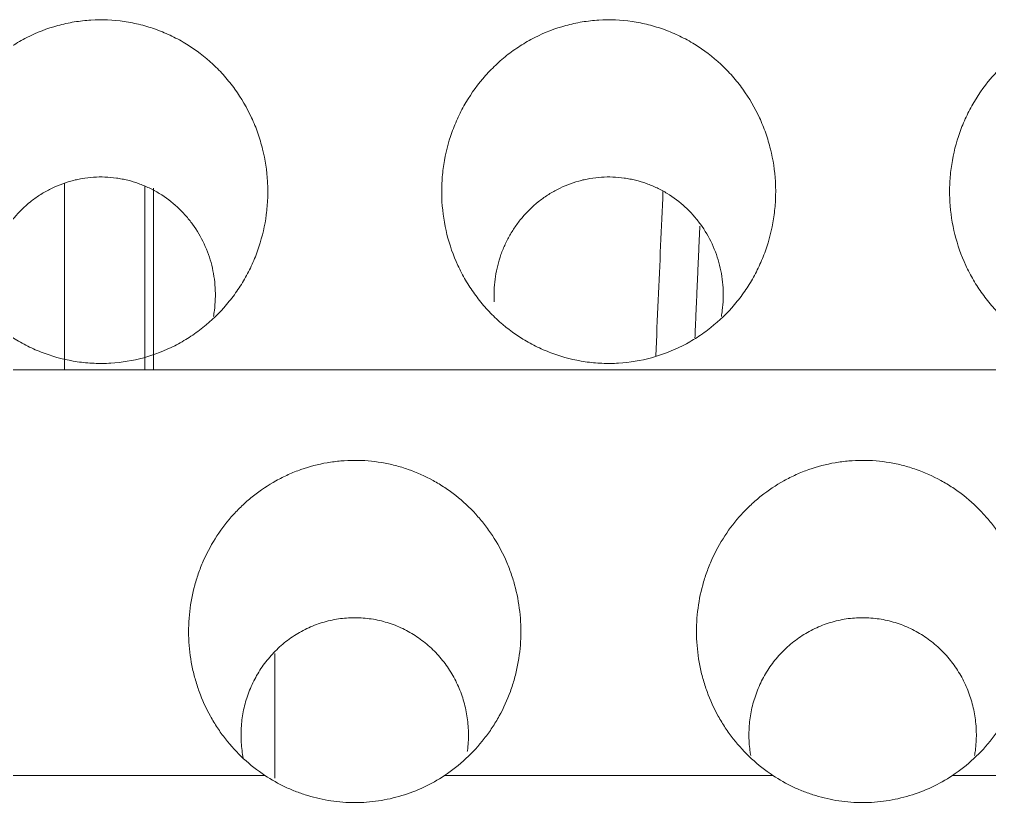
# Model space of a CAD drawing. Header units: millimetres. Extents: x 70151 to 230897, y 35202 to 113211.
# Drawn here: x 178594.67 to 178600.38, y 69177.14 to 69181.75 of the extents above; entities that cross this region are included whole.
import ezdxf

# ---------------------------------------------------------------- set-up
doc = ezdxf.new("R2010")
doc.units = ezdxf.units.MM
doc.header["$LTSCALE"] = 50
doc.layers.add('2-con', color=2, linetype='Continuous')
doc.layers.add('mark-B', color=2, linetype='Continuous', lineweight=20)

# ---------------------------------------------------------------- blocks, each defined once
blk = doc.blocks.new('무풍1WAY 대형')
at = {"layer": 'mark-B'}
for p, q in [((58.7398, -418.5682), (58.7398, -417.8356)), ((289.2596, -420.2368), (-384.8363, -420.2368)), ((59.4525, -421.3066), (59.4525, -420.2368)), ((59.9765, -421.3337), (59.9765, -420.2368))]:
    blk.add_line(p, q, dxfattribs=at)
for points, knots in [([(55.8101, -417.8514), (55.7715, -417.8259), (55.731, -417.8031), (55.6674, -417.7731), (55.6458, -417.7639), (55.6021, -417.7471), (55.5801, -417.7396), (55.5134, -417.7194), (55.4681, -417.7092), (55.3989, -417.6989), (55.3756, -417.6963), (55.3287, -417.6928), (55.3052, -417.6919), (55.2352, -417.6919), (55.1888, -417.6954), (55.1198, -417.7056), (55.0969, -417.7099), (55.0512, -417.7201), (55.0284, -417.7261), (54.9611, -417.7465), (54.8743, -417.78), (54.7931, -417.8256), (54.754, -417.8514)], [0, 0, 0, 0, 0.125, 0.125, 0.1875, 0.1875, 0.25, 0.25, 0.375, 0.375, 0.4375, 0.4375, 0.5, 0.5, 0.625, 0.625, 0.6875, 0.6875, 0.75, 0.75, 0.875, 1, 1, 1, 1]), ([(58.7977, -417.8514), (58.759, -417.8259), (58.7186, -417.8031), (58.655, -417.7731), (58.6333, -417.7639), (58.5897, -417.7471), (58.5677, -417.7396), (58.501, -417.7194), (58.4557, -417.7092), (58.3865, -417.6989), (58.3632, -417.6963), (58.3162, -417.6928), (58.2928, -417.6919), (58.2227, -417.6919), (58.1764, -417.6954), (58.1074, -417.7056), (58.0844, -417.7099), (58.0388, -417.7201), (58.0159, -417.7261), (57.9486, -417.7465), (57.8618, -417.78), (57.7807, -417.8256), (57.7416, -417.8514)], [0, 0, 0, 0, 0.125, 0.125, 0.1875, 0.1875, 0.25, 0.25, 0.375, 0.375, 0.4375, 0.4375, 0.5, 0.5, 0.625, 0.625, 0.6875, 0.6875, 0.75, 0.75, 0.875, 1, 1, 1, 1]), ([(55.8101, -417.8514), (55.8551, -417.8812), (55.8969, -417.9142), (55.9744, -417.986), (56.0102, -418.0249), (56.0593, -418.0877), (56.075, -418.1094), (56.1046, -418.1542), (56.1184, -418.177), (56.157, -418.2468), (56.1789, -418.295), (56.2061, -418.3698), (56.2143, -418.3951), (56.2287, -418.4467), (56.2348, -418.4727), (56.2502, -418.5508), (56.2564, -418.6033), (56.2596, -418.6825), (56.2597, -418.7091), (56.2578, -418.7623), (56.2558, -418.7891), (56.2468, -418.8684), (56.2368, -418.9203), (56.2159, -418.9967), (56.2079, -419.022), (56.1945, -419.0595), (56.1898, -419.0719), (56.1798, -419.0967), (56.1745, -419.109), (56.1471, -419.1701), (56.1216, -419.2166), (56.0637, -419.3052), (56.0312, -419.3472), (55.9861, -419.3967), (55.9768, -419.4065), (55.958, -419.4256), (55.9292, -419.4536), (55.8989, -419.4797), (55.8365, -419.5291), (55.7922, -419.5587), (55.7219, -419.5977), (55.6977, -419.6098), (55.6486, -419.6319), (55.6238, -419.6418), (55.5483, -419.6684), (55.4967, -419.6819), (55.4306, -419.6933), (55.4173, -419.6953), (55.3905, -419.6988), (55.377, -419.7003), (55.3367, -419.7037), (55.3099, -419.7049), (55.2297, -419.705), (55.1765, -419.7006), (55.1103, -419.6894), (55.0971, -419.6868), (55.0707, -419.6812), (55.0575, -419.6781), (55.0183, -419.668), (54.9927, -419.6602), (54.917, -419.6337), (54.8683, -419.612), (54.7978, -419.5732), (54.7747, -419.5592), (54.7299, -419.5294), (54.7083, -419.5137), (54.6456, -419.4642), (54.6066, -419.428), (54.5525, -419.3688), (54.5351, -419.3482), (54.5023, -419.3059), (54.4868, -419.2843), (54.4431, -419.2177), (54.4176, -419.1712), (54.3903, -419.1106), (54.385, -419.0983), (54.375, -419.0735), (54.3702, -419.061), (54.3566, -419.0232), (54.3486, -418.9979), (54.3276, -418.9212), (54.3175, -418.8694), (54.3085, -418.7903), (54.3064, -418.7638), (54.3044, -418.7103), (54.3045, -418.6837), (54.3077, -418.6042), (54.3138, -418.5517), (54.329, -418.4738), (54.3351, -418.448), (54.3494, -418.3966), (54.3575, -418.371), (54.3848, -418.2959), (54.4067, -418.2477), (54.445, -418.1782), (54.4587, -418.1555), (54.4807, -418.1222), (54.4882, -418.1112), (54.5038, -418.0894), (54.5119, -418.0787), (54.5532, -418.0257), (54.5892, -417.9865), (54.6671, -417.9143), (54.709, -417.8812), (54.754, -417.8514)], [0, 0, 0, 0, 0.03125, 0.03125, 0.0625, 0.0625, 0.078125, 0.078125, 0.09375, 0.09375, 0.125, 0.125, 0.140625, 0.140625, 0.15625, 0.15625, 0.1875, 0.1875, 0.203125, 0.203125, 0.21875, 0.21875, 0.25, 0.25, 0.265625, 0.265625, 0.273437, 0.273437, 0.28125, 0.28125, 0.3125, 0.3125, 0.34375, 0.34375, 0.351562, 0.351562, 0.359375, 0.375, 0.375, 0.40625, 0.40625, 0.421875, 0.421875, 0.4375, 0.4375, 0.46875, 0.46875, 0.476563, 0.476563, 0.484375, 0.484375, 0.5, 0.5, 0.53125, 0.53125, 0.539063, 0.539063, 0.546875, 0.546875, 0.5625, 0.5625, 0.59375, 0.59375, 0.609375, 0.609375, 0.625, 0.625, 0.65625, 0.65625, 0.671875, 0.671875, 0.6875, 0.6875, 0.71875, 0.71875, 0.726562, 0.726562, 0.734375, 0.734375, 0.75, 0.75, 0.78125, 0.78125, 0.796875, 0.796875, 0.8125, 0.8125, 0.84375, 0.84375, 0.859375, 0.859375, 0.875, 0.875, 0.90625, 0.90625, 0.921875, 0.921875, 0.929687, 0.929687, 0.9375, 0.9375, 0.96875, 0.96875, 1, 1, 1, 1]), ([(58.7977, -417.8514), (58.8427, -417.8812), (58.8845, -417.9142), (58.962, -417.986), (58.9977, -418.0249), (59.0469, -418.0877), (59.0625, -418.1094), (59.0921, -418.1542), (59.1059, -418.177), (59.1445, -418.2468), (59.1664, -418.295), (59.1937, -418.3698), (59.2018, -418.3951), (59.2162, -418.4467), (59.2224, -418.4727), (59.2377, -418.5508), (59.2439, -418.6033), (59.2472, -418.6825), (59.2472, -418.7091), (59.2453, -418.7623), (59.2433, -418.7891), (59.2343, -418.8684), (59.2243, -418.9203), (59.2034, -418.9967), (59.1955, -419.022), (59.182, -419.0595), (59.1773, -419.0719), (59.1673, -419.0967), (59.1621, -419.109), (59.1347, -419.1701), (59.1091, -419.2166), (59.0512, -419.3052), (59.0188, -419.3472), (58.9737, -419.3967), (58.9644, -419.4065), (58.9455, -419.4256), (58.9167, -419.4536), (58.8865, -419.4797), (58.824, -419.5291), (58.7798, -419.5587), (58.7094, -419.5977), (58.6852, -419.6098), (58.6362, -419.6319), (58.6113, -419.6418), (58.5359, -419.6684), (58.4843, -419.6819), (58.4181, -419.6933), (58.4048, -419.6953), (58.378, -419.6988), (58.3646, -419.7003), (58.3243, -419.7037), (58.2975, -419.7049), (58.2173, -419.705), (58.164, -419.7006), (58.0978, -419.6894), (58.0846, -419.6868), (58.0582, -419.6812), (58.045, -419.6781), (58.0059, -419.668), (57.9802, -419.6602), (57.9046, -419.6337), (57.8559, -419.612), (57.7854, -419.5732), (57.7622, -419.5592), (57.7175, -419.5294), (57.6959, -419.5137), (57.6331, -419.4642), (57.5942, -419.428), (57.5401, -419.3688), (57.5227, -419.3482), (57.4899, -419.3059), (57.4744, -419.2843), (57.4307, -419.2177), (57.4052, -419.1712), (57.3778, -419.1106), (57.3726, -419.0983), (57.3625, -419.0735), (57.3577, -419.061), (57.3442, -419.0232), (57.3361, -418.9979), (57.3151, -418.9212), (57.3051, -418.8694), (57.296, -418.7903), (57.294, -418.7638), (57.292, -418.7103), (57.292, -418.6837), (57.2952, -418.6042), (57.3014, -418.5517), (57.3166, -418.4738), (57.3227, -418.448), (57.3369, -418.3966), (57.3451, -418.371), (57.3724, -418.2959), (57.3943, -418.2477), (57.4326, -418.1782), (57.4463, -418.1555), (57.4682, -418.1222), (57.4758, -418.1112), (57.4914, -418.0894), (57.4994, -418.0787), (57.5407, -418.0257), (57.5767, -417.9865), (57.6546, -417.9143), (57.6965, -417.8812), (57.7416, -417.8514)], [0, 0, 0, 0, 0.03125, 0.03125, 0.0625, 0.0625, 0.078125, 0.078125, 0.09375, 0.09375, 0.125, 0.125, 0.140625, 0.140625, 0.15625, 0.15625, 0.1875, 0.1875, 0.203125, 0.203125, 0.21875, 0.21875, 0.25, 0.25, 0.265625, 0.265625, 0.273437, 0.273437, 0.28125, 0.28125, 0.3125, 0.3125, 0.34375, 0.34375, 0.351562, 0.351562, 0.359375, 0.375, 0.375, 0.40625, 0.40625, 0.421875, 0.421875, 0.4375, 0.4375, 0.46875, 0.46875, 0.476562, 0.476562, 0.484375, 0.484375, 0.5, 0.5, 0.53125, 0.53125, 0.539062, 0.539062, 0.546875, 0.546875, 0.5625, 0.5625, 0.59375, 0.59375, 0.609375, 0.609375, 0.625, 0.625, 0.65625, 0.65625, 0.671875, 0.671875, 0.6875, 0.6875, 0.71875, 0.71875, 0.726562, 0.726562, 0.734375, 0.734375, 0.75, 0.75, 0.78125, 0.78125, 0.796875, 0.796875, 0.8125, 0.8125, 0.84375, 0.84375, 0.859375, 0.859375, 0.875, 0.875, 0.90625, 0.90625, 0.921875, 0.921875, 0.929687, 0.929687, 0.9375, 0.9375, 0.96875, 0.96875, 1, 1, 1, 1]), ([(54.6237, -417.969), (54.6219, -417.9789), (54.6204, -417.9889), (54.615, -418.0306), (54.613, -418.0625), (54.6133, -418.1103), (54.6139, -418.1263), (54.6163, -418.1583), (54.618, -418.1744), (54.6248, -418.2223), (54.6381, -418.2849), (54.6597, -418.345), (54.6791, -418.3891), (54.6861, -418.4037), (54.7011, -418.4323), (54.7091, -418.4463), (54.7344, -418.4872), (54.753, -418.5132), (54.7837, -418.5502), (54.7943, -418.5622), (54.8166, -418.5855), (54.8282, -418.5968), (54.8643, -418.6295), (54.915, -418.6691), (54.9708, -418.7011), (55.0146, -418.7221), (55.0296, -418.7286), (55.0599, -418.7404), (55.0752, -418.7458), (55.1214, -418.76), (55.1528, -418.7672), (55.2007, -418.7744), (55.2168, -418.7763), (55.2493, -418.7787), (55.2657, -418.7793), (55.3143, -418.7793), (55.3465, -418.7769), (55.3943, -418.7698), (55.4102, -418.7668), (55.4418, -418.7596), (55.4576, -418.7554), (55.5043, -418.7411), (55.5644, -418.7175), (55.6205, -418.6856), (55.6609, -418.6584), (55.6741, -418.6488), (55.6996, -418.6289), (55.7119, -418.6185), (55.7476, -418.5862), (55.7698, -418.563), (55.8007, -418.5258), (55.8106, -418.513), (55.8295, -418.4867), (55.8384, -418.4733), (55.8636, -418.4323), (55.8785, -418.4039), (55.8978, -418.36), (55.9038, -418.3451), (55.9147, -418.3148), (55.9196, -418.2993), (55.9328, -418.2529), (55.946, -418.1903), (55.9508, -418.1266), (55.951, -418.0783), (55.9506, -418.0621), (55.9485, -418.03), (55.947, -418.0141), (55.9437, -417.9887), (55.9423, -417.9793), (55.9406, -417.9699)], [0, 0, 0, 0, 0.012777, 0.012777, 0.053405, 0.053405, 0.073718, 0.073718, 0.094032, 0.094032, 0.134659, 0.175286, 0.175286, 0.1956, 0.1956, 0.215914, 0.215914, 0.256541, 0.256541, 0.276855, 0.276855, 0.297168, 0.297168, 0.337796, 0.378423, 0.378423, 0.398736, 0.398736, 0.41905, 0.41905, 0.459677, 0.459677, 0.479991, 0.479991, 0.500305, 0.500305, 0.540932, 0.540932, 0.561246, 0.561246, 0.581559, 0.581559, 0.622186, 0.662814, 0.662814, 0.683127, 0.683127, 0.703441, 0.703441, 0.744068, 0.744068, 0.764382, 0.764382, 0.784695, 0.784695, 0.825323, 0.825323, 0.845636, 0.845636, 0.86595, 0.86595, 0.906577, 0.947205, 0.947205, 0.967518, 0.967518, 0.987832, 0.987832, 1, 1, 1, 1]), ([(57.6076, -417.9919), (57.6073, -417.9943), (57.607, -417.9966), (57.6025, -418.0306), (57.6006, -418.0625), (57.6008, -418.1103), (57.6015, -418.1263), (57.6038, -418.1583), (57.6055, -418.1744), (57.6123, -418.2223), (57.6257, -418.2849), (57.6473, -418.345), (57.6666, -418.3891), (57.6737, -418.4037), (57.6887, -418.4323), (57.6967, -418.4463), (57.7219, -418.4872), (57.7405, -418.5132), (57.7712, -418.5502), (57.7819, -418.5622), (57.8041, -418.5854), (57.8158, -418.5968), (57.8519, -418.6295), (57.9025, -418.6691), (57.9583, -418.7011), (58.0022, -418.7221), (58.0172, -418.7286), (58.0474, -418.7404), (58.0627, -418.7458), (58.109, -418.76), (58.1403, -418.7672), (58.1882, -418.7744), (58.2043, -418.7763), (58.2368, -418.7787), (58.2532, -418.7793), (58.3019, -418.7793), (58.334, -418.7769), (58.3819, -418.7698), (58.3977, -418.7668), (58.4293, -418.7596), (58.4451, -418.7554), (58.4919, -418.7411), (58.552, -418.7175), (58.608, -418.6856), (58.6485, -418.6584), (58.6617, -418.6488), (58.6871, -418.6289), (58.6994, -418.6185), (58.7351, -418.5862), (58.7573, -418.563), (58.7882, -418.5258), (58.7981, -418.513), (58.817, -418.4867), (58.8259, -418.4733), (58.8512, -418.4323), (58.866, -418.4039), (58.8854, -418.36), (58.8913, -418.3451), (58.9022, -418.3148), (58.9072, -418.2993), (58.9204, -418.2529), (58.9336, -418.1903), (58.9383, -418.1266), (58.9386, -418.0783), (58.9381, -418.0621), (58.9361, -418.03), (58.9346, -418.0141), (58.9305, -417.9832), (58.9281, -417.9683), (58.9251, -417.9534)], [0, 0, 0, 0, 0.002975, 0.002975, 0.043712, 0.043712, 0.064081, 0.064081, 0.084449, 0.084449, 0.125187, 0.165924, 0.165924, 0.186293, 0.186293, 0.206661, 0.206661, 0.247399, 0.247399, 0.267767, 0.267767, 0.288136, 0.288136, 0.328873, 0.369611, 0.369611, 0.389979, 0.389979, 0.410348, 0.410348, 0.451085, 0.451085, 0.471454, 0.471454, 0.491823, 0.491823, 0.53256, 0.53256, 0.552929, 0.552929, 0.573298, 0.573298, 0.614035, 0.654772, 0.654772, 0.675141, 0.675141, 0.69551, 0.69551, 0.736247, 0.736247, 0.756616, 0.756616, 0.776984, 0.776984, 0.817722, 0.817722, 0.83809, 0.83809, 0.858459, 0.858459, 0.899196, 0.939934, 0.939934, 0.960302, 0.960302, 0.980671, 0.980671, 1, 1, 1, 1]), ([(59.5046, -421.3188), (59.5046, -421.2032), (59.5046, -420.9676), (59.5046, -420.7281), (59.5046, -420.484), (59.5046, -420.3609), (59.5046, -420.2368)], [0, 0, 0, 0, 0.328633, 0.664317, 0.664317, 1, 1, 1, 1]), ([(54.7688, -421.2256), (54.7651, -421.1602), (54.7553, -421.0964), (54.7241, -420.9718), (54.7028, -420.9109), (54.6686, -420.8368), (54.6613, -420.8221), (54.6462, -420.7931), (54.6226, -420.7503), (54.5784, -420.6824), (54.538, -420.6317), (54.5058, -420.5951), (54.4947, -420.5831), (54.4719, -420.5596), (54.4602, -420.5481), (54.4001, -420.492), (54.3484, -420.4525), (54.2653, -420.4013), (54.2367, -420.3856), (54.1924, -420.3641), (54.1773, -420.3573), (54.1469, -420.3444), (54.1316, -420.3384), (54.0546, -420.3103), (53.9914, -420.2943), (53.9104, -420.2825), (53.894, -420.2805), (53.8612, -420.2774), (53.8446, -420.2763), (53.7952, -420.2742), (53.7624, -420.2746), (53.6646, -420.2806), (53.6001, -420.2912), (53.4723, -420.3261), (53.4114, -420.3497), (53.3242, -420.3941), (53.2958, -420.4104), (53.2543, -420.437), (53.2406, -420.4463), (53.2139, -420.4654), (53.2008, -420.4753), (53.1369, -420.5261), (53.0903, -420.5714), (53.0269, -420.6461), (53.0068, -420.6723), (52.9696, -420.726), (52.9353, -420.7812), (52.9064, -420.8392), (52.8803, -420.8986), (52.8686, -420.929), (52.8378, -421.0223), (52.8234, -421.0855), (52.8107, -421.1816), (52.808, -421.2138), (52.8055, -421.2788), (52.8058, -421.3117), (52.8113, -421.4091), (52.821, -421.4729), (52.8444, -421.5671), (52.8537, -421.5983), (52.8699, -421.6446), (52.8757, -421.6599), (52.888, -421.6901), (52.8945, -421.705), (52.9285, -421.7787), (52.9611, -421.8345), (53.0087, -421.9005), (53.0185, -421.9135), (53.0389, -421.9391), (53.0495, -421.9518), (53.082, -421.9887), (53.1047, -422.012), (53.176, -422.0785), (53.2276, -422.118), (53.2976, -422.1611), (53.3119, -422.1694), (53.3407, -422.1852), (53.3845, -422.2078), (53.4596, -422.2395), (53.522, -422.2587), (53.5696, -422.2708), (53.5856, -422.2744), (53.618, -422.2808), (53.6343, -422.2837), (53.7159, -422.2955), (53.7812, -422.2982), (53.8791, -422.2922), (53.9118, -422.2886), (53.9772, -422.2777), (54.0093, -422.2707), (54.1039, -422.2448), (54.1648, -422.2213), (54.2382, -422.184), (54.2527, -422.1761), (54.2813, -422.1597), (54.3233, -422.1342), (54.3895, -422.0867), (54.4385, -422.0438), (54.4854, -421.9982), (54.508, -421.9741), (54.5713, -421.8992), (54.6082, -421.8459), (54.6479, -421.775), (54.6555, -421.7606), (54.67, -421.7313), (54.6769, -421.7165), (54.6967, -421.6715), (54.7083, -421.6411), (54.7388, -421.5488), (54.7532, -421.4858), (54.7659, -421.3889), (54.7687, -421.3562), (54.7711, -421.2909), (54.7707, -421.2583), (54.7688, -421.2256)], [0, 0, 0, 0, 0.03125, 0.03125, 0.0625, 0.0625, 0.070313, 0.070313, 0.078125, 0.09375, 0.109375, 0.109375, 0.117188, 0.117188, 0.125, 0.125, 0.15625, 0.15625, 0.171875, 0.171875, 0.179688, 0.179688, 0.1875, 0.1875, 0.21875, 0.21875, 0.226562, 0.226562, 0.234375, 0.234375, 0.25, 0.25, 0.28125, 0.28125, 0.3125, 0.3125, 0.328125, 0.328125, 0.335937, 0.335937, 0.34375, 0.34375, 0.375, 0.375, 0.390625, 0.390625, 0.40625, 0.421875, 0.421875, 0.4375, 0.4375, 0.46875, 0.46875, 0.484375, 0.484375, 0.5, 0.5, 0.53125, 0.53125, 0.546875, 0.546875, 0.554687, 0.554687, 0.5625, 0.5625, 0.59375, 0.59375, 0.601562, 0.601562, 0.609375, 0.609375, 0.625, 0.625, 0.65625, 0.65625, 0.664062, 0.664062, 0.671875, 0.6875, 0.703125, 0.703125, 0.710937, 0.710937, 0.71875, 0.71875, 0.75, 0.75, 0.765625, 0.765625, 0.78125, 0.78125, 0.8125, 0.8125, 0.820312, 0.820312, 0.828125, 0.84375, 0.859375, 0.859375, 0.875, 0.875, 0.90625, 0.90625, 0.914062, 0.914062, 0.921875, 0.921875, 0.9375, 0.9375, 0.96875, 0.96875, 0.984375, 0.984375, 1, 1, 1, 1]), ([(57.7564, -421.2256), (57.7526, -421.1602), (57.7428, -421.0964), (57.7117, -420.9718), (57.6904, -420.9109), (57.6561, -420.8368), (57.6489, -420.8221), (57.6338, -420.7931), (57.6101, -420.7503), (57.566, -420.6824), (57.5256, -420.6317), (57.4934, -420.5951), (57.4823, -420.5831), (57.4595, -420.5596), (57.4477, -420.5481), (57.3877, -420.492), (57.3359, -420.4525), (57.2528, -420.4013), (57.2242, -420.3856), (57.1799, -420.3641), (57.1648, -420.3573), (57.1345, -420.3444), (57.1192, -420.3384), (57.0422, -420.3103), (56.979, -420.2943), (56.8979, -420.2825), (56.8816, -420.2805), (56.8487, -420.2774), (56.8322, -420.2763), (56.7828, -420.2742), (56.75, -420.2746), (56.6521, -420.2806), (56.5876, -420.2912), (56.4599, -420.3261), (56.399, -420.3497), (56.3117, -420.3941), (56.2834, -420.4104), (56.2419, -420.437), (56.2282, -420.4463), (56.2015, -420.4654), (56.1884, -420.4753), (56.1245, -420.5261), (56.0778, -420.5714), (56.0144, -420.6461), (55.9944, -420.6723), (55.9572, -420.726), (55.9228, -420.7812), (55.894, -420.8392), (55.8679, -420.8986), (55.8561, -420.929), (55.8253, -421.0223), (55.8109, -421.0855), (55.7983, -421.1816), (55.7955, -421.2138), (55.7931, -421.2788), (55.7934, -421.3117), (55.7989, -421.4091), (55.8085, -421.4729), (55.8319, -421.5671), (55.8412, -421.5983), (55.8575, -421.6446), (55.8633, -421.6599), (55.8755, -421.6901), (55.882, -421.705), (55.9161, -421.7787), (55.9487, -421.8345), (55.9962, -421.9005), (56.0061, -421.9135), (56.0265, -421.9391), (56.0371, -421.9518), (56.0696, -421.9887), (56.0923, -422.012), (56.1636, -422.0785), (56.2152, -422.118), (56.2851, -422.1611), (56.2994, -422.1694), (56.3283, -422.1852), (56.3721, -422.2078), (56.4471, -422.2395), (56.5095, -422.2587), (56.5572, -422.2708), (56.5732, -422.2744), (56.6055, -422.2808), (56.6219, -422.2837), (56.7034, -422.2955), (56.7687, -422.2982), (56.8667, -422.2922), (56.8994, -422.2886), (56.9647, -422.2777), (56.9968, -422.2707), (57.0914, -422.2448), (57.1524, -422.2213), (57.2257, -422.184), (57.2403, -422.1761), (57.2688, -422.1597), (57.3108, -422.1342), (57.377, -422.0867), (57.426, -422.0438), (57.473, -421.9982), (57.4955, -421.9741), (57.5589, -421.8992), (57.5958, -421.8459), (57.6354, -421.775), (57.643, -421.7606), (57.6575, -421.7313), (57.6645, -421.7165), (57.6842, -421.6715), (57.6959, -421.6411), (57.7263, -421.5488), (57.7407, -421.4858), (57.7535, -421.3889), (57.7562, -421.3562), (57.7586, -421.2909), (57.7583, -421.2583), (57.7564, -421.2256)], [0, 0, 0, 0, 0.03125, 0.03125, 0.0625, 0.0625, 0.070312, 0.070312, 0.078125, 0.09375, 0.109375, 0.109375, 0.117187, 0.117187, 0.125, 0.125, 0.15625, 0.15625, 0.171875, 0.171875, 0.179687, 0.179687, 0.1875, 0.1875, 0.21875, 0.21875, 0.226562, 0.226562, 0.234375, 0.234375, 0.25, 0.25, 0.28125, 0.28125, 0.3125, 0.3125, 0.328125, 0.328125, 0.335937, 0.335937, 0.34375, 0.34375, 0.375, 0.375, 0.390625, 0.390625, 0.40625, 0.421875, 0.421875, 0.4375, 0.4375, 0.46875, 0.46875, 0.484375, 0.484375, 0.5, 0.5, 0.53125, 0.53125, 0.546875, 0.546875, 0.554687, 0.554687, 0.5625, 0.5625, 0.59375, 0.59375, 0.601562, 0.601562, 0.609375, 0.609375, 0.625, 0.625, 0.65625, 0.65625, 0.664062, 0.664062, 0.671875, 0.6875, 0.703125, 0.703125, 0.710937, 0.710937, 0.71875, 0.71875, 0.75, 0.75, 0.765625, 0.765625, 0.78125, 0.78125, 0.8125, 0.8125, 0.820312, 0.820312, 0.828125, 0.84375, 0.859375, 0.859375, 0.875, 0.875, 0.90625, 0.90625, 0.914062, 0.914062, 0.921875, 0.921875, 0.9375, 0.9375, 0.96875, 0.96875, 0.984375, 0.984375, 1, 1, 1, 1]), ([(56.499, -420.3199), (56.4942, -420.429), (56.4894, -420.538), (56.4752, -420.86), (56.4658, -421.073), (56.4564, -421.286)], [0, 0, 0, 0, 0.338677, 0.338677, 1, 1, 1, 1]), ([(60.7439, -421.2256), (60.7402, -421.1602), (60.7303, -421.0964), (60.6992, -420.9718), (60.6779, -420.9109), (60.6437, -420.8368), (60.6364, -420.8221), (60.6213, -420.7931), (60.5977, -420.7503), (60.5535, -420.6824), (60.5131, -420.6317), (60.4809, -420.5951), (60.4698, -420.5831), (60.447, -420.5596), (60.4353, -420.5481), (60.3752, -420.492), (60.3235, -420.4525), (60.2404, -420.4013), (60.2118, -420.3856), (60.1674, -420.3641), (60.1524, -420.3573), (60.122, -420.3444), (60.1067, -420.3384), (60.0297, -420.3103), (59.9665, -420.2943), (59.8855, -420.2825), (59.8691, -420.2805), (59.8363, -420.2774), (59.8197, -420.2763), (59.7703, -420.2742), (59.7375, -420.2746), (59.6397, -420.2806), (59.5751, -420.2912), (59.4474, -420.3261), (59.3865, -420.3497), (59.2993, -420.3941), (59.2709, -420.4104), (59.2294, -420.437), (59.2157, -420.4463), (59.189, -420.4654), (59.1759, -420.4753), (59.112, -420.5261), (59.0653, -420.5714), (59.002, -420.6461), (58.9819, -420.6723), (58.9447, -420.726), (58.9104, -420.7812), (58.8815, -420.8392), (58.8554, -420.8986), (58.8437, -420.929), (58.8129, -421.0223), (58.7985, -421.0855), (58.7858, -421.1816), (58.7831, -421.2138), (58.7806, -421.2788), (58.7809, -421.3117), (58.7864, -421.4091), (58.7961, -421.4729), (58.8195, -421.5671), (58.8288, -421.5983), (58.845, -421.6446), (58.8508, -421.6599), (58.8631, -421.6901), (58.8696, -421.705), (58.9036, -421.7787), (58.9362, -421.8345), (58.9838, -421.9005), (58.9936, -421.9135), (59.014, -421.9391), (59.0246, -421.9518), (59.0571, -421.9887), (59.0798, -422.012), (59.1511, -422.0785), (59.2027, -422.118), (59.2727, -422.1611), (59.287, -422.1694), (59.3158, -422.1852), (59.3596, -422.2078), (59.4347, -422.2395), (59.4971, -422.2587), (59.5447, -422.2708), (59.5607, -422.2744), (59.5931, -422.2808), (59.6094, -422.2837), (59.691, -422.2955), (59.7563, -422.2982), (59.8542, -422.2922), (59.8869, -422.2886), (59.9523, -422.2777), (59.9844, -422.2707), (60.079, -422.2448), (60.1399, -422.2213), (60.2133, -422.184), (60.2278, -422.1761), (60.2564, -422.1597), (60.2984, -422.1342), (60.3646, -422.0867), (60.4136, -422.0438), (60.4605, -421.9982), (60.4831, -421.9741), (60.5464, -421.8992), (60.5833, -421.8459), (60.6229, -421.775), (60.6305, -421.7606), (60.6451, -421.7313), (60.652, -421.7165), (60.6718, -421.6715), (60.6834, -421.6411), (60.7139, -421.5488), (60.7283, -421.4858), (60.741, -421.3889), (60.7438, -421.3562), (60.7462, -421.2909), (60.7458, -421.2583), (60.7439, -421.2256)], [0, 0, 0, 0, 0.03125, 0.03125, 0.0625, 0.0625, 0.070313, 0.070313, 0.078125, 0.09375, 0.109375, 0.109375, 0.117188, 0.117188, 0.125, 0.125, 0.15625, 0.15625, 0.171875, 0.171875, 0.179688, 0.179688, 0.1875, 0.1875, 0.21875, 0.21875, 0.226563, 0.226563, 0.234375, 0.234375, 0.25, 0.25, 0.28125, 0.28125, 0.3125, 0.3125, 0.328125, 0.328125, 0.335938, 0.335938, 0.34375, 0.34375, 0.375, 0.375, 0.390625, 0.390625, 0.40625, 0.421875, 0.421875, 0.4375, 0.4375, 0.46875, 0.46875, 0.484375, 0.484375, 0.5, 0.5, 0.53125, 0.53125, 0.546875, 0.546875, 0.554688, 0.554688, 0.5625, 0.5625, 0.59375, 0.59375, 0.601563, 0.601563, 0.609375, 0.609375, 0.625, 0.625, 0.65625, 0.65625, 0.664063, 0.664063, 0.671875, 0.6875, 0.703125, 0.703125, 0.710938, 0.710938, 0.71875, 0.71875, 0.75, 0.75, 0.765625, 0.765625, 0.78125, 0.78125, 0.8125, 0.8125, 0.820313, 0.820313, 0.828125, 0.84375, 0.859375, 0.859375, 0.875, 0.875, 0.90625, 0.90625, 0.914063, 0.914063, 0.921875, 0.921875, 0.9375, 0.9375, 0.96875, 0.96875, 0.984375, 0.984375, 1, 1, 1, 1]), ([(57.4487, -420.6368), (57.4513, -420.6816), (57.448, -420.7702), (57.4287, -420.8565), (57.4113, -420.9097), (57.4075, -420.9203), (57.3996, -420.9412), (57.3869, -420.9723), (57.3623, -421.0221), (57.339, -421.0599), (57.32, -421.0874), (57.3135, -421.0965), (57.2999, -421.1143), (57.2929, -421.1232), (57.2566, -421.1663), (57.2247, -421.1974), (57.1725, -421.2392), (57.1544, -421.2523), (57.1166, -421.2768), (57.097, -421.2882), (57.037, -421.3191), (56.9953, -421.3354), (56.9413, -421.3504), (56.9304, -421.3532), (56.9083, -421.3581), (56.8971, -421.3603), (56.8636, -421.366), (56.8413, -421.3687), (56.7741, -421.3731), (56.7293, -421.3715), (56.6732, -421.3636), (56.662, -421.3617), (56.6398, -421.3574), (56.6068, -421.3501), (56.5532, -421.3338), (56.5118, -421.3165), (56.4813, -421.3019), (56.4712, -421.2968), (56.4513, -421.286), (56.4415, -421.2804), (56.3936, -421.2511), (56.358, -421.2241), (56.3168, -421.1861), (56.3088, -421.1782), (56.293, -421.1621), (56.2853, -421.1538), (56.2629, -421.1286), (56.249, -421.1112), (56.2097, -421.0571), (56.1871, -421.0187), (56.149, -420.9371), (56.1342, -420.8952), (56.1179, -420.8306), (56.1135, -420.8088), (56.1067, -420.7647), (56.1043, -420.7423), (56.1004, -420.6755), (56.1019, -420.6312), (56.1091, -420.5752), (56.111, -420.5633), (56.1131, -420.5514)], [0, 0, 0, 0, 0.057902, 0.115804, 0.115804, 0.13028, 0.13028, 0.144755, 0.173707, 0.202658, 0.202658, 0.217133, 0.217133, 0.231609, 0.231609, 0.289511, 0.289511, 0.318462, 0.318462, 0.347413, 0.347413, 0.405315, 0.405315, 0.419791, 0.419791, 0.434266, 0.434266, 0.463218, 0.463218, 0.52112, 0.52112, 0.535595, 0.535595, 0.550071, 0.579022, 0.607973, 0.607973, 0.622449, 0.622449, 0.636924, 0.636924, 0.694826, 0.694826, 0.709302, 0.709302, 0.723777, 0.723777, 0.752729, 0.752729, 0.810631, 0.810631, 0.868533, 0.868533, 0.897484, 0.897484, 0.926435, 0.926435, 0.984337, 0.984337, 1, 1, 1, 1]), ([(60.4362, -420.6368), (60.4388, -420.6816), (60.4355, -420.7702), (60.4162, -420.8565), (60.3988, -420.9097), (60.3951, -420.9203), (60.3871, -420.9412), (60.3744, -420.9723), (60.3499, -421.0221), (60.3265, -421.0599), (60.3076, -421.0874), (60.301, -421.0965), (60.2875, -421.1143), (60.2804, -421.1232), (60.2442, -421.1663), (60.2122, -421.1974), (60.1601, -421.2392), (60.1419, -421.2523), (60.1042, -421.2768), (60.0845, -421.2882), (60.0245, -421.3191), (59.9829, -421.3354), (59.9288, -421.3504), (59.9179, -421.3532), (59.8959, -421.3581), (59.8847, -421.3603), (59.8512, -421.366), (59.8288, -421.3687), (59.7617, -421.3731), (59.7169, -421.3715), (59.6607, -421.3636), (59.6495, -421.3617), (59.6273, -421.3574), (59.5943, -421.3501), (59.5407, -421.3338), (59.4993, -421.3165), (59.4688, -421.3019), (59.4587, -421.2968), (59.4388, -421.286), (59.4291, -421.2804), (59.3811, -421.2511), (59.3455, -421.2241), (59.3044, -421.1861), (59.2963, -421.1782), (59.2806, -421.1621), (59.2729, -421.1538), (59.2505, -421.1286), (59.2365, -421.1112), (59.1973, -421.0571), (59.1746, -421.0187), (59.1366, -420.9371), (59.1218, -420.8952), (59.1055, -420.8306), (59.1011, -420.8088), (59.0943, -420.7647), (59.0919, -420.7423), (59.0879, -420.6755), (59.0895, -420.6312), (59.0967, -420.5752), (59.0985, -420.5633), (59.1007, -420.5514)], [0, 0, 0, 0, 0.057902, 0.115804, 0.115804, 0.13028, 0.13028, 0.144755, 0.173707, 0.202658, 0.202658, 0.217133, 0.217133, 0.231609, 0.231609, 0.289511, 0.289511, 0.318462, 0.318462, 0.347413, 0.347413, 0.405315, 0.405315, 0.419791, 0.419791, 0.434266, 0.434266, 0.463218, 0.463218, 0.52112, 0.52112, 0.535595, 0.535595, 0.550071, 0.579022, 0.607973, 0.607973, 0.622449, 0.622449, 0.636924, 0.636924, 0.694826, 0.694826, 0.709302, 0.709302, 0.723777, 0.723777, 0.752729, 0.752729, 0.810631, 0.810631, 0.868533, 0.868533, 0.897484, 0.897484, 0.926435, 0.926435, 0.984337, 0.984337, 1, 1, 1, 1])]:
    blk.add_open_spline(points, degree=3, knots=knots, dxfattribs=at)
for points, degree in [([(54.754, -417.8514), (54.1102, -417.8514), (53.4664, -417.8514), (52.8226, -417.8514)], 3), ([(57.7416, -417.8514), (57.0977, -417.8514), (56.4539, -417.8514), (55.8101, -417.8514)], 3), ([(60.7291, -417.8514), (60.0853, -417.8514), (59.4415, -417.8514), (58.7977, -417.8514)], 3), ([(56.2686, -420.4261), (56.2542, -420.7545), (56.2397, -421.083)], 2)]:
    blk.add_open_spline(points, degree=degree, dxfattribs=at)
blk = doc.blocks.new('dpdjzjs')
at = {"layer": 'mark-B', "rotation": 180}
blk.add_blockref('무풍1WAY 대형', (178654.9147, 88751.491), dxfattribs=at)

msp = doc.modelspace()

# ---------------------------------------------------------------- block references
at = {"layer": '2-con'}
msp.add_blockref('dpdjzjs', (0, -19992.0434), dxfattribs=at)

doc.saveas('drawing.dxf')
